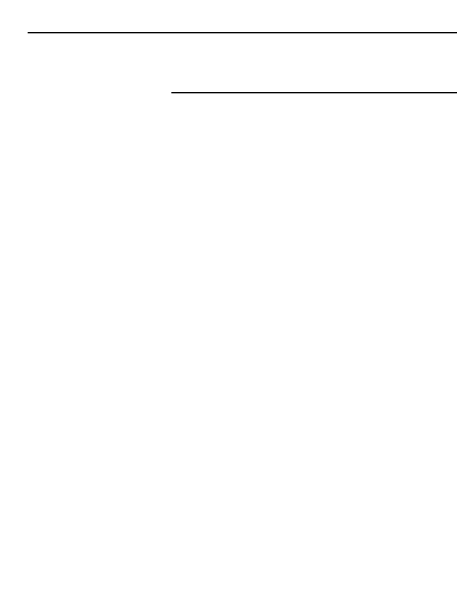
# Model space of a CAD drawing. Header units: millimetres. Extents: x 51249 to 2766742, y -599687 to -1280.
# Drawn here: x 72020 to 73486, y -128705 to -126814 of the extents above; entities that cross this region are included whole.
import ezdxf

# ---------------------------------------------------------------- set-up
doc = ezdxf.new("R2010")
doc.units = ezdxf.units.MM
doc.header["$LTSCALE"] = 10
doc.header["$PDMODE"] = 3
doc.layers.add('A-土建墙（含管井、立管）', color=6, linetype='Continuous')
doc.layers.add('D-Detail(节点图层)', color=134, linetype='Continuous')
doc.styles.add('DIM', font='SimSun.ttf', dxfattribs={"width": 0.7})
doc.dimstyles.new('25', dxfattribs={"dimscale": 25, "dimtxt": 2, "dimasz": 1, "dimexe": 1, "dimexo": 1, "dimgap": 0.5, "dimtad": 1, "dimdec": 0, "dimzin": 0, "dimdsep": 46, "dimtxsty": 'DIM', "dimblk": 'ARCHTICK', "dimcen": 0, "dimclrd": 5, "dimclre": 5, "dimclrt": 35, "dimadec": 0, "dimazin": 0, "dimtfac": 0.5, "dimtdec": 0, "dimtix": 1, "dimtmove": 2, "dimatfit": 2, "dimldrblk": 'A', "dimfxl": 0, "dimtolj": 1, "dimtzin": 0, "dimlwd": -1, "dimlwe": -1, "dimarcsym": 0})

# ---------------------------------------------------------------- blocks, each defined once
blk = doc.blocks.new('_ArchTick')
at = {"color": 0, "linetype": 'ByBlock', "const_width": 0.15}
blk.add_lwpolyline([(-0.5, -0.5), (0.5, 0.5)], dxfattribs=at)
blk = doc.blocks.new('*D1063')
at = {"layer": 'D-Detail(节点图层)', "color": 5, "ltscale": 0.15}
for p, q in [((2766617, -121582.1), (2766742, -121582.1)), ((2766717, -121582.1), (2766717, -599673.1)), ((2766698.3, -599673.1), (2766742, -599673.1))]:
    blk.add_line(p, q, dxfattribs=at)
at = {"layer": 'Defpoints', "color": 0, "ltscale": 0.15}
for p in [(55453.8, -121582.1), (2766673.3, -599673.1), (2766717, -599673.1)]:
    blk.add_point(p, dxfattribs=at)
at = {"layer": 'D-Detail(节点图层)', "color": 5, "ltscale": 0.15, "xscale": 25, "yscale": 25, "zscale": 25}
for p, rotation in [((2766717, -121582.1), 90), ((2766717, -599673.1), 270)]:
    blk.add_blockref('_ArchTick', p, dxfattribs=dict(at, rotation=rotation))
at = {"layer": 'D-Detail(节点图层)', "color": 35, "ltscale": 0.15, "insert": (2766679.5, -360627.6), "char_height": 50, "attachment_point": 5, "rotation": 90, "style": 'DIM'}
blk.add_mtext('\\A1;478091', dxfattribs=at)
blk = doc.blocks.new('A')
for p, q in [((-1.435, 1.148), (-1.09, 1.437)), ((-1.435, 1.148), (-0.369, 0)), ((-1.09, 1.437), (0, 0)), ((-0.369, 0), (-2.127, 0)), ((-1.435, -1.148), (-0.369, 0)), ((-1.09, -1.437), (0, 0)), ((-1.435, -1.148), (-1.09, -1.437))]:
    blk.add_line(p, q)
for points in [[(-1.435, 1.148), (-1.09, 1.437), (-0.369, 0), (0, 0)], [(-1.435, -1.148), (-1.09, -1.437), (-0.369, 0), (0, 0)]]:
    blk.add_solid(points)

msp = doc.modelspace()

# ---------------------------------------------------------------- linework, layer by layer
at = {"layer": 'A-土建墙（含管井、立管）', "color": 6}
for p, q in [((74944.1, -126886.4), (72074.1, -126886.4)), ((74003.6, -127086.4), (72553.6, -127086.4))]:
    msp.add_line(p, q, dxfattribs=at)

# ---------------------------------------------------------------- dimensions: what is measured, and where the dimension line sits
at = {"layer": 'D-Detail(节点图层)', "color": 251, "ltscale": 0.15}
dim = msp.add_linear_dim(base=(2766717, -599673.1), p1=(55453.8, -121582.1), p2=(2766673.3, -599673.1), angle=90, dimstyle='25', dxfattribs=at)
dim.commit()
dim.dimension.update_dxf_attribs({"geometry": '*D1063', "text_midpoint": (2766679.5, -360627.6)})

doc.saveas('drawing.dxf')
